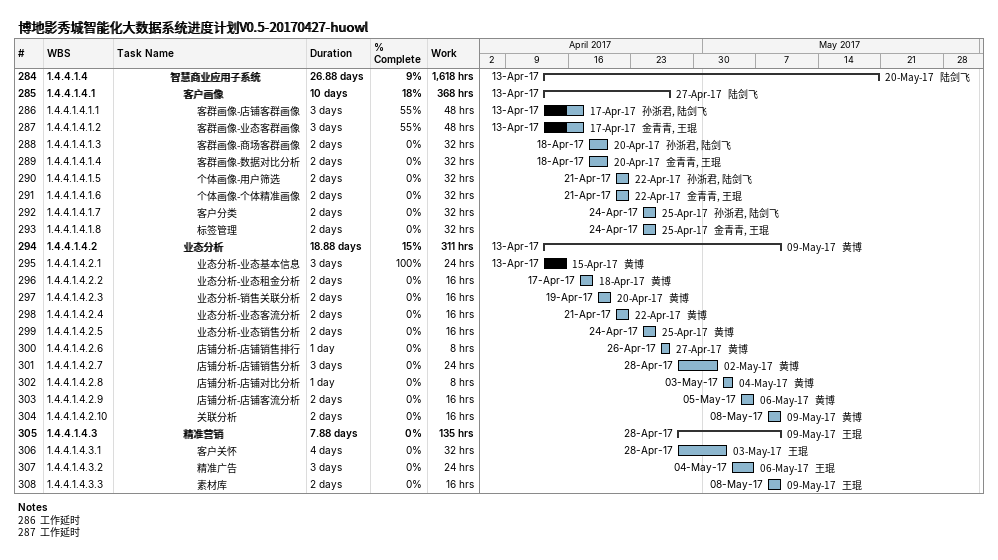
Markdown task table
博地影秀城智能化大数据系统进度计划V0.5-20170427-huowl

| ID | WBS | Task | Duration | Start | Finish | Resources | % complete | Work (h) |
|---|---|---|---|---|---|---|---|---|
| 284 | 1.4.4.1.4 | **智慧商业应用子系统** | 26.88d | 2017-04-13 | 2017-05-20 | 陆剑飞 | 9 | 1618 |
| 285 | 1.4.4.1.4.1 | **客户画像** | 10d | 2017-04-13 | 2017-04-27 | 陆剑飞 | 18 | 368 |
| 286 | 1.4.4.1.4.1.1 | 客群画像-店铺客群画像 | 3d | 2017-04-13 | 2017-04-17 | 孙浙君, 陆剑飞 | 55 | 48 |
| 287 | 1.4.4.1.4.1.2 | 客群画像-业态客群画像 | 3d | 2017-04-13 | 2017-04-17 | 金青青, 王琨 | 55 | 48 |
| 288 | 1.4.4.1.4.1.3 | 客群画像-商场客群画像 | 2d | 2017-04-18 | 2017-04-20 | 孙浙君, 陆剑飞 | 0 | 32 |
| 289 | 1.4.4.1.4.1.4 | 客群画像-数据对比分析 | 2d | 2017-04-18 | 2017-04-20 | 金青青, 王琨 | 0 | 32 |
| 290 | 1.4.4.1.4.1.5 | 个体画像-用户筛选 | 2d | 2017-04-21 | 2017-04-22 | 孙浙君, 陆剑飞 | 0 | 32 |
| 291 | 1.4.4.1.4.1.6 | 个体画像-个体精准画像 | 2d | 2017-04-21 | 2017-04-22 | 金青青, 王琨 | 0 | 32 |
| 292 | 1.4.4.1.4.1.7 | 客户分类 | 2d | 2017-04-24 | 2017-04-25 | 孙浙君, 陆剑飞 | 0 | 32 |
| 293 | 1.4.4.1.4.1.8 | 标签管理 | 2d | 2017-04-24 | 2017-04-25 | 金青青, 王琨 | 0 | 32 |
| 294 | 1.4.4.1.4.2 | **业态分析** | 18.88d | 2017-04-13 | 2017-05-09 | 黄博 | 15 | 311 |
| 295 | 1.4.4.1.4.2.1 | 业态分析-业态基本信息 | 3d | 2017-04-13 | 2017-04-15 | 黄博 | 100 | 24 |
| 296 | 1.4.4.1.4.2.2 | 业态分析-业态租金分析 | 2d | 2017-04-17 | 2017-04-18 | 黄博 | 0 | 16 |
| 297 | 1.4.4.1.4.2.3 | 业态分析-销售关联分析 | 2d | 2017-04-19 | 2017-04-20 | 黄博 | 0 | 16 |
| 298 | 1.4.4.1.4.2.4 | 业态分析-业态客流分析 | 2d | 2017-04-21 | 2017-04-22 | 黄博 | 0 | 16 |
| 299 | 1.4.4.1.4.2.5 | 业态分析-业态销售分析 | 2d | 2017-04-24 | 2017-04-25 | 黄博 | 0 | 16 |
| 300 | 1.4.4.1.4.2.6 | 店铺分析-店铺销售排行 | 1d | 2017-04-26 | 2017-04-27 | 黄博 | 0 | 8 |
| 301 | 1.4.4.1.4.2.7 | 店铺分析-店铺销售分析 | 3d | 2017-04-28 | 2017-05-02 | 黄博 | 0 | 24 |
| 302 | 1.4.4.1.4.2.8 | 店铺分析-店铺对比分析 | 1d | 2017-05-03 | 2017-05-04 | 黄博 | 0 | 8 |
| 303 | 1.4.4.1.4.2.9 | 店铺分析-店铺客流分析 | 2d | 2017-05-05 | 2017-05-06 | 黄博 | 0 | 16 |
| 304 | 1.4.4.1.4.2.10 | 关联分析 | 2d | 2017-05-08 | 2017-05-09 | 黄博 | 0 | 16 |
| 305 | 1.4.4.1.4.3 | **精准营销** | 7.88d | 2017-04-28 | 2017-05-09 | 王琨 | 0 | 135 |
| 306 | 1.4.4.1.4.3.1 | 客户关怀 | 4d | 2017-04-28 | 2017-05-03 | 王琨 | 0 | 32 |
| 307 | 1.4.4.1.4.3.2 | 精准广告 | 3d | 2017-05-04 | 2017-05-06 | 王琨 | 0 | 24 |
| 308 | 1.4.4.1.4.3.3 | 素材库 | 2d | 2017-05-08 | 2017-05-09 | 王琨 | 0 | 16 |

Notes
- 286: 工作延时
- 287: 工作延时
